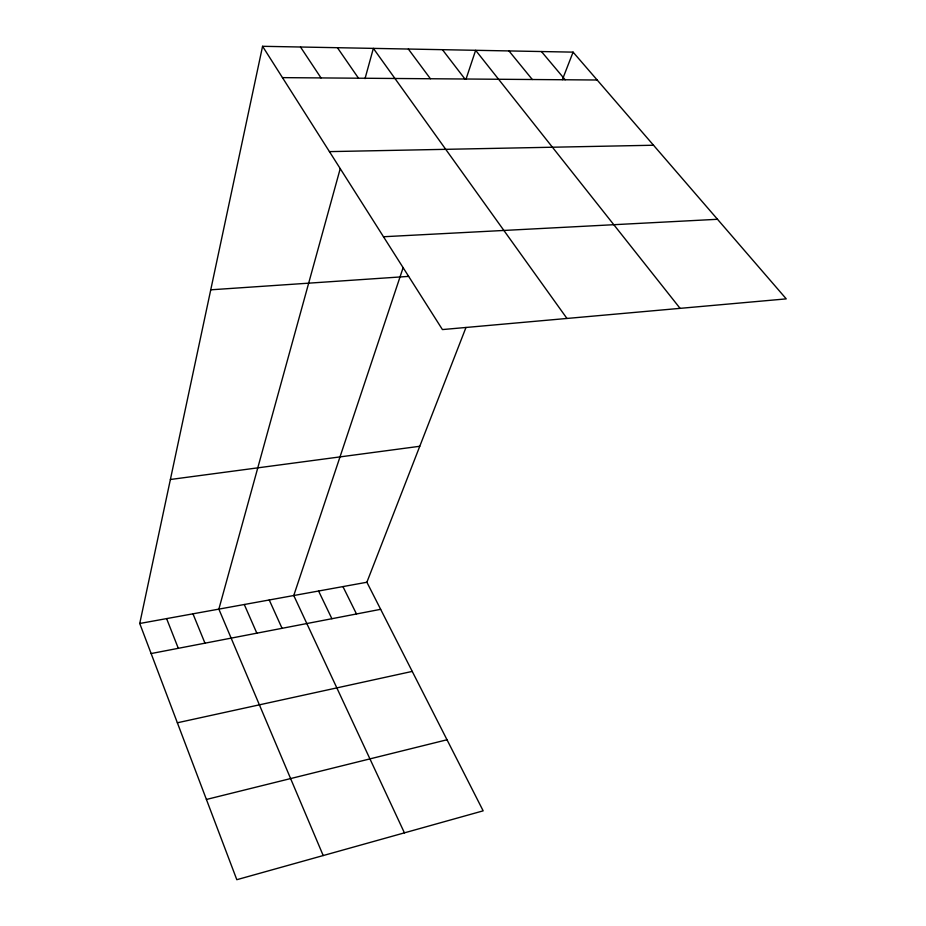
<?xml version="1.0" encoding="UTF-8"?>
<svg xmlns="http://www.w3.org/2000/svg" width="926" height="926" viewBox="0 0 926 926"><rect width="100%" height="100%" fill="white"/><g stroke="black" fill="none" stroke-linecap="round" stroke-linejoin="round"><path stroke-width="1.39" d="M465.986 327.468L366.881 582.246L483.164 810.84L236.813 879.7L139.745 623.487L262.567 46.3L573.09 52.134L786.255 298.878L442.431 329.575L262.567 46.3M340.236 168.601L218.86 609.123L323.209 855.555M365.029 78.617L373.363 48.383L566.967 318.451M403.169 267.545L293.762 595.522L404.43 832.856M466.079 78.953L475.64 50.305L680.089 308.358M562.371 79.682L573.09 52.134M206.417 799.462L447.003 739.77M177.364 722.778L412.232 671.408M151.135 653.548L380.644 609.32M139.745 623.487L366.881 582.246M170.384 479.494L419.767 446.274M210.746 289.815L408.586 276.388M383.491 236.743L717.5 219.288M329.448 151.621L653.524 145.232M282.465 77.634L597.166 80.006M541.444 51.543L565.173 79.763M508.964 50.93L532.311 79.509M442.431 49.68L464.945 79.011M408.354 49.043L430.416 78.745M337.434 47.712L358.489 78.201M300.51 47.018L321.009 77.923M342.944 586.598L356.487 613.973M318.579 591.019L331.89 618.718M269.246 599.979L282.06 628.326M244.279 604.504L256.838 633.187M192.967 613.822L204.97 643.176M166.599 618.603L178.301 648.316"/></g></svg>
